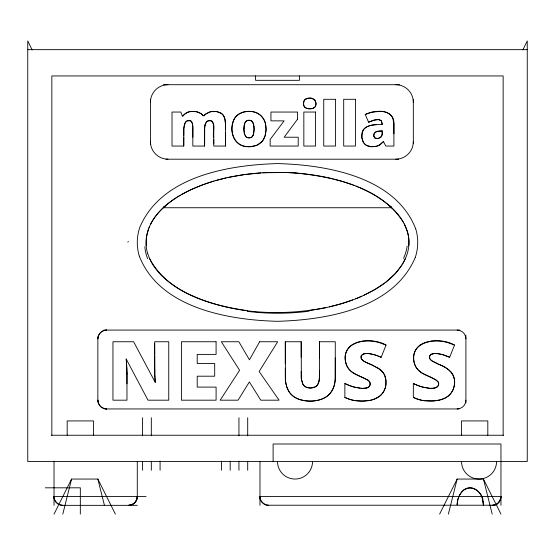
<?xml version="1.0" encoding="UTF-8"?>
<svg xmlns="http://www.w3.org/2000/svg" width="555" height="555" viewBox="0 0 555 555"><rect width="100%" height="100%" fill="white"/><g stroke="black" fill="none" stroke-linecap="round" stroke-linejoin="round"><path stroke-width="0.83" d="M126.963 383.776L126.963 373.924M154.665 367.354L154.665 355.984M202.866 115.516C200.466 112.179 196.095 111.264 192.217 111.402C188.221 111.118 184.801 113.948 182.338 116.203L180.868 112.048L172.015 112.048L172.015 146.055L183.747 146.055L183.747 137.279M192.842 128.295L192.842 137.328M213.765 137.279C211.948 133.457 216.852 122.225 210.213 120.567C206.03 120.06 204.531 125.062 204.649 128.371A24.496 24.496 0 0 0 204.628 128.864L204.608 146.055L192.842 146.055L192.821 126.505M205.718 123.168L206.8 121.642A3.906 3.906 0 0 1 208.007 120.872L210.997 120.719A2.976 2.976 0 0 1 212.281 121.524L213.592 124.847A19.633 19.633 0 0 1 213.751 127.116L213.765 146.055L225.496 146.055L225.503 132.354M285.305 363.747L285.312 341.748L301.205 341.748L301.351 379.037M301.205 371.239L301.205 376.068A28.902 28.902 0 0 0 301.316 378.711L302.975 384.414A7.173 7.173 0 0 0 305.958 387.085L308.899 387.896A13.535 13.535 0 0 0 312.909 387.737L314.213 387.376A6.722 6.722 0 0 0 317.384 385.121A7.895 7.895 0 0 0 318.23 383.623L318.813 381.993M301.205 357.156L301.205 341.748M319.479 375.319L319.472 376.262M319.479 358.405L319.479 341.748L335.289 341.748L335.234 379.134A29.318 29.318 0 0 1 334.131 385.815L333.194 388.354A19.786 19.786 0 0 1 324.245 398.074L323.634 398.351A24.309 24.309 0 0 1 319.236 399.961L317.939 400.28A38.718 38.718 0 0 1 303.89 400.516L299.922 399.656A22.984 22.984 0 0 1 296.169 398.115L295.572 397.789A19.252 19.252 0 0 1 287.199 388.25L285.853 383.554A30.879 30.879 0 0 1 285.325 378.552L285.305 368.152M335.289 357.975L335.289 374.75C335.428 380.439 334.811 386.398 331.64 391.275A19.48 19.48 0 0 1 328.796 394.751A19.342 19.342 0 0 1 326.16 396.894C316.725 402.548 303.8 402.604 294.323 397.012A19.092 19.092 0 0 1 291.722 394.931A18.648 18.648 0 0 1 288.919 391.539L286.54 386.349L285.409 380.113L285.312 341.748M393.897 133.804L393.904 124.112M382.166 124.271L381.375 120.962L378.801 119.609M319.472 376.443L319.451 377.365A22.45 22.45 0 0 1 318.993 381.32L318.896 381.66M243.943 128.184L244.033 126.651A15.276 15.276 0 0 1 244.484 124.029L244.998 122.634A5.252 5.252 0 0 1 245.372 121.989L247.724 120.373L251.131 120.643A3.684 3.684 0 0 1 252.261 121.462L253.593 124.223L254.072 128.427A31.371 31.371 0 0 1 254.065 130.016L253.406 134.463M408.806 245.692C410.214 230.915 401.987 216.991 391.344 207.403M454.351 385.121C456.564 374.819 447.663 367.202 438.776 364.33M382.152 134.601L382.228 131.015L377.768 131.306L375.402 132.173M362.096 132.853L361.888 137.598L363.095 141.796A8.859 8.859 0 0 0 367.348 145.798L371.51 146.693L376.748 146.208L379.988 144.786L383.512 141.671L385.767 146.055L393.904 146.055L393.904 123.716C394.598 116.009 386.939 110.507 379.71 111.388M382.117 134.754L380.681 137.21L377.997 138.466M62.805 514.103L71.567 479.055L97.853 479.055L115.384 514.103M448.385 514.103L457.147 479.055L483.433 479.055L500.964 514.103M205.121 124.917L205.572 123.494M415.251 257.437C393.675 308.684 326.43 319.916 277.465 321.31C228.625 320.048 159.639 308.254 139.354 256.188M148.664 228.542L146.423 237.207L146.194 245.712M253.323 134.726L251.942 136.932A3.392 3.392 0 0 1 251.339 137.349L249.403 137.869L247.211 137.557A3.781 3.781 0 0 1 245.803 136.592L244.561 134.185L243.957 130.016A30.358 30.358 0 0 1 243.943 128.42L244.491 123.994L245.803 121.455A3.739 3.739 0 0 1 246.926 120.643L247.461 120.435M368.52 353.584L374.368 354.707L381.174 357.281L386.051 345.078L378.885 342.484M436.986 353.584L442.835 354.707L449.64 357.281L454.524 345.078L447.358 342.484M361.236 355.984C360.029 362.36 370.067 363.025 373.605 365.842A43.88 43.88 0 0 1 376.803 367.507C389.353 372.745 388.777 392.274 376.956 397.873M253.087 135.302L253.635 133.595A23.601 23.601 0 0 0 253.919 126.616M149.052 227.557L149.462 226.593M522.893 49.874L527.25 40.897L527.25 461.524L27.75 461.524L27.75 40.897L32.107 49.874M405.427 258.561L402.826 263.597M54.036 514.103L71.567 479.055M439.615 514.103L457.147 479.055M150.329 224.72L152.23 221.209M252.997 135.503L252.296 136.572A3.649 3.649 0 0 1 251.165 137.439L250.902 137.557A5.363 5.363 0 0 1 246.899 137.425L246.691 137.307A3.51 3.51 0 0 1 246.101 136.891L245.761 136.544M152.736 220.384C158.619 210.983 167.187 203.574 176.441 197.622M402.063 264.832L395.514 273.317L385.989 282.03M186.924 112.575A13.556 13.556 0 0 1 192.786 111.43L196.956 111.832L200.827 113.504A8.887 8.887 0 0 1 202.721 115.329L203.109 115.87C206.453 113.657 209.991 110.66 214.792 111.416C218.358 111.486 222.25 112.984 223.936 116.335M204.039 115.87L205.565 114.17M498.917 502.206L498.591 502.573L499.257 501.769M135.42 501.991L136.807 499.438L137.286 496.579A8.776 8.776 0 0 1 128.524 505.348C133.207 505.452 137.411 501.269 137.286 496.579L137.286 461.524M383.276 141.671L379.065 145.341A8.852 8.852 0 0 1 378.135 145.771L375.95 146.381M135.323 502.115L133.443 503.836L131.264 504.904M261.752 141.782L256.909 145.223L250.909 146.631A25.766 25.766 0 0 1 247.988 146.686C236.187 147.068 229.555 133.984 232.559 123.633C234.453 111.93 249.424 108.378 258.54 113.844A14.929 14.929 0 0 1 264.236 120.296A18.162 18.162 0 0 1 265.609 124.528L266.018 128.309A29.054 29.054 0 0 1 265.984 130.557L265.262 135.254A16.116 16.116 0 0 1 261.8 141.823M205.725 114.032L210.394 111.77M463.772 490.12C459.915 493.097 457.861 497.897 457.299 502.65C457.112 505.112 457.098 505.98 457.244 503.184C457.57 499.743 458.652 496.33 460.622 493.464C467.268 482.045 482.954 490.28 483.127 501.595M445.429 397.873C453.248 393.96 456.571 383.859 453.366 375.86A13.611 13.611 0 0 0 451.562 372.648L448.676 369.79L445.276 367.514A43.88 43.88 0 0 0 442.071 365.842L435.044 362.54A75.015 75.015 0 0 1 433.517 361.749L433.288 361.631A23.13 23.13 0 0 1 431.748 360.736L429.695 358.551L429.702 355.984A4.065 4.065 0 0 1 432.165 353.979M384.677 283.036L375.111 289.398L363.324 295.544M447.843 396.305L445.013 398.095A23.435 23.435 0 0 1 441.718 399.51L434.052 400.974L424.027 400.648M463.994 489.954L467.442 488.233M375.34 132.208L374.084 133.713L373.779 135.739M177.406 197.004L180.347 195.228M181.339 194.652L191.524 189.422L202.97 184.704M376.692 398.018C370.24 401.459 362.651 401.411 355.561 400.648M445.165 398.018L439.442 400.169M378.198 119.568L373.883 120.213L368.596 122.211L365.211 114.455L371.468 112.256L379.537 111.395M257.825 144.786L256.701 145.313M365.211 114.455C372.44 111.291 381.597 109.71 388.868 113.539A10.698 10.698 0 0 1 390.755 115.052A10.247 10.247 0 0 1 392.767 117.972L393.904 123.848M368.596 122.211C372.287 120.692 376.595 118.534 380.55 120.185A3.039 3.039 0 0 1 381.375 120.962L381.542 121.212M305.937 99.005C315.178 93.545 321.137 109.252 309.579 108.78A13.382 13.382 0 0 1 308.344 108.697L306.263 108.183A4.378 4.378 0 0 1 303.675 105.186L303.543 103.847A9.005 9.005 0 0 1 303.557 102.987L304.112 100.781A3.864 3.864 0 0 1 305.403 99.303L306.637 98.728M361.798 296.238C345.071 303.647 327.138 308.087 309.038 310.502M355.568 298.854C376.581 290.362 398.865 277.098 406.933 254.676A38.6 38.6 0 0 0 407.321 231.282M255.931 145.611L256.32 145.465M352.765 299.922L341.221 303.765L329.344 306.866M377.254 355.665C372.502 354.312 365.898 351.558 361.631 355.332A3.191 3.191 0 0 0 361.305 358.724L362.339 360.029A6.653 6.653 0 0 0 363.005 360.549L363.303 360.75A23.13 23.13 0 0 0 364.822 361.624L365.044 361.749A75.015 75.015 0 0 0 366.577 362.54L368.118 363.296M204.261 184.232L214.07 181.048M372.544 399.739L373.251 399.51A23.435 23.435 0 0 0 376.54 398.095L379.377 396.305A16.851 16.851 0 0 0 385.905 385.128L385.947 380.328L384.892 375.86A13.611 13.611 0 0 0 383.089 372.648L378.961 368.867L373.092 365.606M255.543 145.743C250.902 147.151 245.712 147.103 241.224 145.195A14.707 14.707 0 0 1 237.186 142.496A15.318 15.318 0 0 1 234.182 138.597C231.151 132.423 231.199 124.597 234.55 118.555A14.118 14.118 0 0 1 239.677 113.574L243.548 112.041L247.155 111.465A26.036 26.036 0 0 1 249.75 111.402C257.603 111.18 264.881 117.299 265.734 125.166M363.685 353.937L364.961 353.646A15.873 15.873 0 0 1 368.52 353.611M432.151 353.937C438.117 352.557 444.222 354.971 449.64 357.281M131.147 504.939L128.524 505.341M216.048 180.472L226.038 177.94M371.954 399.912L370.976 400.169M467.636 488.178L469.44 487.852M306.873 98.651L307.609 98.485M366.265 388.132C371.122 387.674 371.406 380.737 366.751 379.523M434.738 388.132C448.704 381.021 421.911 374.868 420.017 371.593M370.483 400.287L363.005 401.057A63.013 63.013 0 0 1 356.4 400.759L354.18 400.439A36.609 36.609 0 0 1 344.891 397.387A35.312 35.312 0 0 0 355.547 400.703M438.95 400.287L431.478 401.057A63.013 63.013 0 0 1 424.873 400.759L422.646 400.439A36.609 36.609 0 0 1 413.357 397.387A35.312 35.312 0 0 0 424.02 400.703M228.05 177.489L244.283 174.617L260.85 172.903M326.347 307.525C279.644 316.794 228.903 314.026 185.758 292.651C169.594 284.16 153.478 271.728 147.741 253.642M210.74 111.687L216.519 111.583L221.424 113.435A8.193 8.193 0 0 1 222.964 114.885L224.65 118M365.988 388.188L364.566 388.368M434.454 388.188L433.039 388.368M375.638 146.437L373.05 146.686M307.817 98.45L311.626 98.443L314.123 99.331A4.058 4.058 0 0 1 315.545 101.052L316.003 102.973A8.276 8.276 0 0 1 315.996 104.208L315.413 106.317A3.975 3.975 0 0 1 314.456 107.476C311.771 109.273 307.768 109.293 305.09 107.476A3.968 3.968 0 0 1 304.14 106.317L303.557 104.208L303.821 101.509A4.135 4.135 0 0 1 305.923 98.97M362.616 341.152L356.99 342.373L352.536 344.454A17.011 17.011 0 0 0 349.844 346.535C341.54 354.562 344.912 370.199 355.769 374.278M431.089 341.152L425.456 342.373L421.009 344.454A17.011 17.011 0 0 0 418.31 346.535C411.63 353.022 412.247 365.537 419.629 371.288M267.302 505.223L493.631 505.223A15.367 10.906 87.5 0 0 497.599 503.711M377.74 138.5L374.993 138.049L373.799 135.968M492.951 505.307L493.631 505.223A15.367 10.913 89.3 0 0 497.571 503.628M379.211 131.153C375.874 130.716 372.363 134.032 374.23 137.314A2.296 2.296 0 0 0 374.819 137.931L377.088 138.535A5.397 5.397 0 0 0 380.737 137.203A4.489 4.489 0 0 0 382.18 134.442L382.228 131.015M379.287 131.147L380.827 131.077M262.931 172.771L285.894 172.487M469.669 487.838L470.862 487.831M380.952 131.07L382.097 131.015M376.741 124.646L382.166 124.473L382.166 123.973M268.738 505.348A8.776 8.776 0 0 1 259.969 496.579L500.964 496.579A8.776 8.776 0 0 1 492.195 505.348L492.278 505.341M27.75 49.659L527.25 49.659M163.406 84.714L399.489 84.714M166 159.195L398.629 159.195M163.232 207.736L391.768 207.736M103.917 330.079L459.845 330.079M126.575 364.115L126.2 359.016L148.005 400.183L168.755 400.183L168.755 341.748L154.665 341.748L154.81 374.396M155.067 379.71L155.233 382.36L133.63 341.748L112.949 341.748L112.949 400.183L126.963 400.183L126.963 373.591M104.784 408.945L458.978 408.945M51.344 435.238L503.656 435.238M45.274 487.817L80.329 487.817L80.329 514.103M146.055 496.579L54.036 496.579A8.776 8.776 0 0 0 62.805 505.348L137.286 505.341M62.805 505.341L61.369 505.223M287.573 172.549L295.961 173.035M413.336 397.429L413.336 383.484A47.744 47.744 0 0 0 424.034 387.418L430.812 388.389L436.105 387.688A4.669 4.669 0 0 0 437.444 386.793L438.062 386.065A3.781 3.781 0 0 0 438.603 384.795L438.61 382.978A3.344 3.344 0 0 0 438.041 381.736L435.904 379.911L430.937 377.449M344.863 397.429L344.863 383.484A47.744 47.744 0 0 0 355.561 387.418L362.339 388.389L367.639 387.688A4.669 4.669 0 0 0 368.971 386.793L369.588 386.065A3.781 3.781 0 0 0 370.129 384.795L370.143 382.978A3.344 3.344 0 0 0 369.575 381.736L367.438 379.911L362.471 377.449M471.07 487.845L472.243 488.012M428.703 388.229L422.452 387.015A48.264 48.264 0 0 1 413.336 383.484M360.237 388.229L353.986 387.015A48.264 48.264 0 0 1 344.863 383.484M247.523 310.703C211.094 305.326 168.186 293.664 149.566 258.554M369.637 146.492L367.028 145.646A8.818 8.818 0 0 1 363.15 141.9L362.075 138.826A15.845 15.845 0 0 1 361.818 135.038L362.984 130.487A8.214 8.214 0 0 1 364.281 128.732L365.495 127.692A11.613 11.613 0 0 1 366.695 126.935C369.672 125.34 373.085 124.833 376.422 124.653C371.926 124.91 365.627 125.832 363.005 130.46A9.171 9.171 0 0 0 362.096 132.853M472.478 488.06L475.462 489.233L478.181 491.328M334.089 179.175L342.074 181.381M342.955 181.651L350.822 184.26M351.697 184.579L352.557 184.898M353.424 185.217L354.284 185.55M378.052 355.963L381.174 357.281M356.005 186.216L357.718 186.91M454.524 345.078C438.929 335.747 405.927 341.276 415.126 365.502A14.465 14.465 0 0 0 416.382 367.771C419.788 372.738 425.623 375.007 430.881 377.428M386.051 345.078C370.456 335.747 337.461 341.276 346.66 365.502M358.572 187.264L359.418 187.625M360.271 187.985L366.987 191.1A126.047 126.047 0 0 1 374.334 195.034L375.437 195.686M362.408 377.428L356.539 374.68M372.232 365.218L372.918 365.53M371.843 365.037L370.303 364.33M438.388 364.149L431.506 360.57A6.653 6.653 0 0 1 430.805 360.029L429.778 358.724A3.191 3.191 0 0 1 430.09 355.339L431.429 354.236L433.427 353.646A15.873 15.873 0 0 1 436.986 353.611M369.921 364.149L368.638 363.546M364.226 378.267C358.433 375.478 351.724 373.3 347.909 367.771A14.465 14.465 0 0 1 346.66 365.502M364.586 378.434L366.591 379.44M375.985 196.012L382.929 200.577M383.373 200.896L387.695 204.226M263.361 503.496L261.676 501.769M388.118 204.58L390.019 206.21L389.305 205.579A8.866 8.866 0 0 0 391.636 207.029M403.735 222.902C381.576 187.146 334.769 177.017 295.912 173.035C259.497 170.572 221.743 174.978 188.54 190.837C171.571 199.266 154.491 211.691 148.046 230.276A38.593 38.593 0 0 0 147.692 253.656M390.255 206.418L390.63 206.744M390.519 206.647L391.226 207.292M390.748 206.855L391.58 207.625M478.403 491.557L480.595 494.456L482.087 497.606L483.433 505.307L483.155 501.755M245.803 136.592L244.491 133.97M55.743 501.769L57.463 503.531A15.367 10.816 89.3 0 0 61.376 505.182M404.311 223.984L407.273 231.296M381.583 121.288L382.166 123.897M224.053 116.564L225.15 119.873L225.496 123.918L224.733 118.25M415.66 228.757C395.41 176.636 326.368 164.842 277.5 163.579C228.535 164.988 161.234 176.226 139.728 227.529A47.341 47.341 0 0 0 139.312 256.202M483.433 479.055L492.195 514.103M97.853 479.055L104.43 505.341M301.414 379.571L302.683 383.907A7.569 7.569 0 0 0 307.588 387.674L309.773 387.959A14.985 14.985 0 0 0 311.487 387.931L315.691 386.655A6.445 6.445 0 0 0 317.571 384.823L318.931 381.514L319.444 377.594L319.479 341.748M265.824 125.791L266.018 128.337A28.763 28.763 0 0 1 265.956 131.008L265.165 135.587L263.493 139.451A14.472 14.472 0 0 1 261.53 142.024A14.055 14.055 0 0 1 258.366 144.494M253.975 126.609L252.934 122.426L250.582 120.442A5.425 5.425 0 0 0 247.724 120.38M126.2 359.016L126.242 359.522M126.283 360.035L126.318 360.542M126.36 361.055L126.838 368.825M155.233 382.36L155.123 380.591M126.602 364.635L126.727 366.633M155.018 378.829L155.102 380.203M154.97 377.948L155.039 379.169M126.755 367.181L126.963 373.501M154.984 378.156L154.803 374.417M154.935 377.178L154.845 375.298M126.852 369.158L126.922 371.129M154.776 373.522L154.665 367.431M126.928 371.455L126.956 372.488M126.956 372.884L126.963 373.841M319.479 370.9L319.479 375.194M225.496 124.063L225.503 129.613M213.765 139.471L213.765 143.856M192.842 128.143L192.488 123.827L191.093 121.212A2.608 2.608 0 0 0 190.483 120.83L187.451 120.789A3.927 3.927 0 0 0 185.939 121.718C182.873 125.555 184.038 130.987 183.747 135.531M503.149 435.238L503.149 75.945L51.851 75.945L51.851 435.238M500.964 505.341L500.964 444L273.115 444L273.115 461.524M487.817 435.238L487.817 420.926L461.524 420.926L461.524 435.238M465.909 335.282L465.909 402.881M413.329 99.435L413.329 143.606M299.409 75.945L299.409 80.329L255.591 80.329L255.591 75.945M259.976 461.524L259.976 505.341M247.703 417.714L247.703 435.786M247.703 461.254L247.703 470.286M238.941 417.714L238.941 435.786M238.941 461.108L238.941 470.286M230.179 461.108L230.179 470.286M225.496 123.897L225.496 146.055M221.417 461.108L221.417 470.286M204.608 146.055L204.649 128.371A18.28 18.28 0 0 1 205.114 124.917M183.747 146.055L183.823 128.503L185.169 122.724A4.391 4.391 0 0 1 190.164 120.692A2.858 2.858 0 0 1 191.426 121.524L191.496 121.614A3.788 3.788 0 0 1 191.836 122.086L192.474 123.772A14.52 14.52 0 0 1 192.814 126.505M160.076 461.108L160.076 470.286M154.665 343.33L154.665 354.402M151.314 417.714L151.314 435.786M151.314 461.254L151.314 470.286M150.433 99.435L150.433 144.473M142.545 417.714L142.545 435.786M142.545 461.254L142.545 470.286M97.853 337.01L97.853 401.147M93.476 435.238L93.476 420.926L67.183 420.926L67.183 435.238M54.036 461.191L54.036 505.341M150.433 102.238A17.531 17.531 0 0 1 167.964 84.707M395.805 84.707A17.531 17.531 0 0 1 413.329 102.238M413.329 141.671A17.531 17.531 0 0 1 395.805 159.202M167.964 159.195A17.531 17.531 0 0 1 150.433 141.671M415.709 228.743A47.348 47.348 0 0 1 415.272 257.451M457.147 330.072A8.776 8.776 0 0 1 465.916 338.841M465.916 400.183A8.776 8.776 0 0 1 457.147 408.952M55.701 501.824A7.458 5.543 -89.7 0 1 53.703 496.614M431.082 341.11A41.778 41.778 0 0 1 447.344 342.532M433.039 388.382A22.887 22.887 0 0 1 429.764 388.32M361.18 355.956A4.065 4.065 0 0 1 363.698 353.979M362.616 341.11A41.778 41.778 0 0 1 378.871 342.532M364.566 388.382A22.887 22.887 0 0 1 361.291 388.32M454.372 385.128A16.851 16.851 0 0 1 447.864 396.325M496.114 504.412A8.922 8.922 0 0 1 492.195 505.348M496.579 461.524A17.524 17.524 0 0 1 479.055 479.055A17.524 17.524 0 0 1 461.524 461.524M501.033 496.586A7.458 5.279 89.9 0 1 499.223 501.706M261.634 501.824A7.458 5.543 -89.7 0 1 259.636 496.614M312.555 461.524A17.524 17.524 0 0 1 295.024 479.055A17.524 17.524 0 0 1 277.5 461.524M267.309 505.182A15.367 10.816 89.3 0 1 263.417 503.475M500.776 496.558A7.458 4.988 -89.7 0 1 499.146 501.574M165.695 205.579A8.859 8.859 0 0 1 163.364 207.029M128.378 241.508A86.622 1.54 -46.4 0 1 127.768 242.167M407.155 246.163A41.597 27.167 -47.5 0 1 403.54 258.401M309.128 311.188A240.044 238.546 1.4 0 1 247.44 311.362M147.665 258.755A41.604 30.171 40.5 0 1 144.876 246.621M295.954 173.084A224.532 224.532 0 0 1 333.208 178.904M373.078 146.673A17.864 17.864 0 0 1 369.63 146.541M244.415 133.97A21.68 21.68 0 0 1 244.013 128.191M182.997 116.182A8.929 8.929 0 0 1 186.945 112.63M259.622 341.748L249.438 359.806L238.865 341.748L221.327 341.748L239.594 370.282L220.168 400.183L238.067 400.183L249.361 381.916L260.788 400.183L279.082 400.183L259.136 371.524L277.68 341.748L259.622 341.748M297.549 119.193L284.16 137.224L298.208 137.224L298.208 146.055L270.146 146.055L270.146 139.465L284.132 120.872L270.951 120.872L270.951 112.048L297.549 112.048L297.549 119.193M498.147 503.01L497.537 503.531L498.113 503.045M335.484 99.296L323.745 99.296L323.745 146.055L335.484 146.055L335.484 99.296M355.429 99.296L343.691 99.296L343.691 146.055L355.429 146.055L355.429 99.296M315.573 112.048L303.835 112.048L303.835 146.055L315.573 146.055L315.573 112.048M216.089 341.748L181.402 341.748L181.402 400.183L216.089 400.183L216.089 387.099L197.219 387.099L197.219 376.2L214.695 376.2L214.695 363.553L197.219 363.553L197.219 354.395L216.089 354.395L216.089 341.748M97.853 400.183A8.776 8.776 0 0 0 106.615 408.952A8.776 8.776 0 0 1 97.853 400.183M106.615 330.079A8.776 8.776 0 0 0 97.853 338.841A8.776 8.776 0 0 1 106.615 330.072"/></g></svg>
